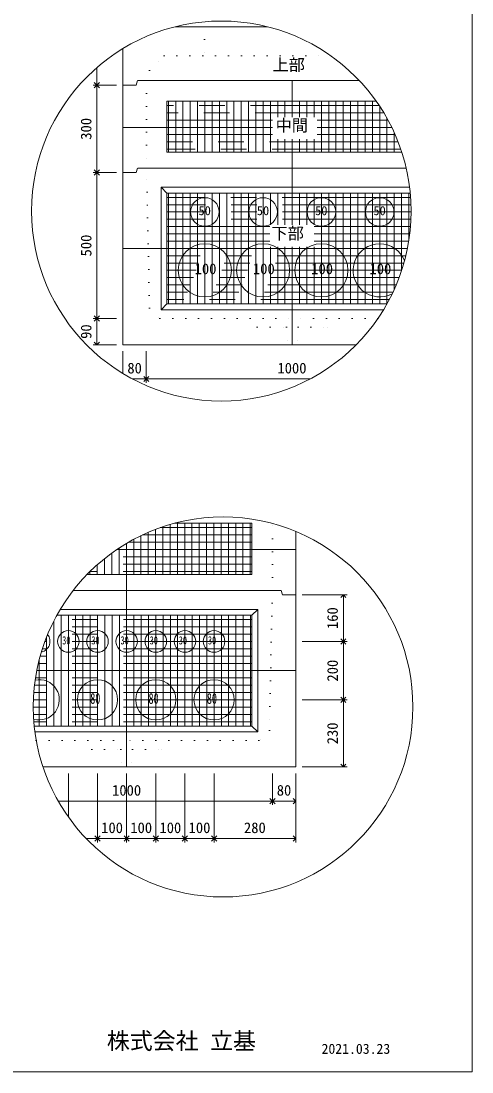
# Model space of a CAD drawing. Units: millimetres, scale not verified. Extents: x -4890 to 18490, y -2301 to 2302.
# Drawn here: x -2944 to -1830, y -1973 to 620 of the extents above; entities that cross this region are included whole.
import ezdxf
from ezdxf.enums import TextEntityAlignment as Align

# ---------------------------------------------------------------- set-up
doc = ezdxf.new("R2010")
doc.units = ezdxf.units.MM
doc.header["$LTSCALE"] = 10
doc.linetypes.add('USER2', pattern=[50.8, 31.75, -6.35, 6.35, -6.35])
doc.linetypes.add('USER5', pattern=[3.185, 0.01, -3.175])
for name, color, linetype, lineweight in [('0-0_0', 1, 'Continuous', 18), ('0-1_Defpoints', 7, 'USER2', 5), ('0-2_waku', 7, 'Continuous', 18), ('0-3_gaikei', 7, 'Continuous', 18), ('0-4_kakure', 7, 'USER5', 18), ('0-5_sunpou', 7, 'Continuous', 5), ('0-7_hole', 7, 'Continuous', 18), ('0-8_uchigawa', 6, 'Continuous', 18), ('0-D_文字１', 7, 'Continuous', 18), ('0-E_コア部分\u3000寸法補助線3', 150, 'USER2', 18), ('0-F_コア部分\u3000寸法補助線2', 150, 'USER2', 18)]:
    doc.layers.add(name, color=color, linetype=linetype, lineweight=lineweight)
doc.styles.add('ＭＳ ゴシック', font='')
doc.styles.get('ＭＳ ゴシック').set_extended_font_data('MS Gothic')

# ---------------------------------------------------------------- blocks, each defined once
blk = doc.blocks.new('_Open90_36')
at = {"layer": '0-5_sunpou'}
blk.add_line((0, 0), (-1, 0), dxfattribs=at)
blk.add_lwpolyline([(-0.5, 0.5), (0, 0), (-0.5, -0.5)], dxfattribs=at)

msp = doc.modelspace()

# ---------------------------------------------------------------- linework, layer by layer
at = {"layer": '0-0_0'}
for p, q in [((-2274.09, 382.52), (-2274.09, 472.69)), ((-2323.09, 357.49), (-2692.3, 357.49)), ((-2028.25, 357.49), (-2212.92, 357.49)), ((-2274.09, 256.69), (-2274.09, 328.61)), ((-2274.09, 116.72), (-2274.09, 256.69)), ((-2691.69, 58.69), (-1989.49, 58.69)), ((-2274.09, -178.91), (-2274.09, 62.81)), ((-2683.81, -785.1), (-2683.81, -669.25)), ((-2266.83, -684.3), (-2707.58, -684.3)), ((-2683.2, -1220.7), (-2683.2, -785.1)), ((-2905.22, -983.1), (-2265.6, -983.1))]:
    msp.add_line(p, q, dxfattribs=at)
at = {"layer": '0-1_Defpoints'}
for p, q in [((-2562.09, 296.29), (-2562.09, 422.29)), ((-2490.09, 296.29), (-2490.09, 422.29)), ((-2418.09, 296.29), (-2418.09, 422.29)), ((-2346.09, 296.29), (-2346.09, 422.29)), ((-2202.09, 296.29), (-2202.09, 422.29)), ((-2130.09, 296.29), (-2130.09, 422.29)), ((-2059.36, 411.49), (-2583.69, 411.49)), ((-2058.09, 296.29), (-2058.09, 409.58)), ((-2005.82, 303.49), (-2583.69, 303.49)), ((-2562.09, -78.11), (-2562.09, 195.49)), ((-2490.09, -78.11), (-2490.09, 195.49)), ((-2418.09, -78.11), (-2418.09, 195.49)), ((-2346.09, -78.11), (-2346.09, 195.49)), ((-2202.09, -78.11), (-2202.09, 195.49)), ((-2130.09, -78.11), (-2130.09, 195.49)), ((-2058.09, -78.11), (-2058.09, 195.49)), ((-1986.09, 77.66), (-1986.09, 195.49)), ((-1980.76, 130.69), (-2583.69, 130.69)), ((-2010.04, -13.31), (-2583.69, -13.31)), ((-2539.81, -745.5), (-2539.81, -619.5)), ((-2467.81, -745.5), (-2467.81, -619.5)), ((-2395.81, -745.5), (-2395.81, -619.5)), ((-2611.81, -745.5), (-2611.81, -634.55)), ((-2374.21, -630.3), (-2600.18, -630.3)), ((-2755.81, -745.5), (-2755.81, -721.7)), ((-2374.21, -738.3), (-2773.61, -738.3)), ((-2827.2, -1119.9), (-2827.2, -846.3)), ((-2755.2, -1119.9), (-2755.2, -846.3)), ((-2611.2, -1119.9), (-2611.2, -846.3)), ((-2539.2, -1119.9), (-2539.2, -846.3)), ((-2467.2, -1119.9), (-2467.2, -846.3)), ((-2395.2, -1119.9), (-2395.2, -846.3)), ((-2373.6, -911.1), (-2885.12, -911.1)), ((-2899.2, -1119.9), (-2899.2, -956.38)), ((-2373.6, -1055.1), (-2913.54, -1055.1))]:
    msp.add_line(p, q, dxfattribs=at)
at = {"layer": '0-2_waku'}
for p in [(-1830, 2301.53), (-4890, -1973.47), (-4890, -1973.47), (-4890, -1973.47), (-4890, -1973.47)]:
    msp.add_line(p, (-1830, -1973.47), dxfattribs=at)
at = {"layer": '0-2_waku', "color": 6, "linetype": 'USER2'}
for p, q in [((-2583.69, 422.29), (-2274.09, 422.29)), ((-2583.69, 422.29), (-2583.69, 296.29)), ((-2066.8, 422.29), (-2274.09, 422.29)), ((-2583.69, 296.29), (-2274.09, 296.29)), ((-2003.41, 296.29), (-2274.09, 296.29)), ((-2374.21, -619.5), (-2565.04, -619.5)), ((-2374.21, -619.5), (-2374.21, -745.5)), ((-2780.78, -745.5), (-2683.81, -745.5)), ((-2374.21, -745.5), (-2683.81, -745.5))]:
    msp.add_line(p, q, dxfattribs=at)
at = {"layer": '0-3_gaikei'}
for p, q in [((-2562.75, 605.89), (-2508.7, 605.89)), ((-2562.75, 605.89), (-2508.7, 605.89)), ((-2562.75, 605.89), (-2508.7, 605.89)), ((-2335.65, 605.89), (-2562.75, 605.89)), ((-2562.7, 605.89), (-2335.65, 605.89)), ((-2562.7, 605.89), (-2335.65, 605.89)), ((-2692.3, 461.89), (-2692.3, 551.9)), ((-2656.3, 472.69), (-2659.9, 461.89)), ((-2274.09, 472.69), (-2655.69, 472.69)), ((-2108.11, 472.69), (-2274.7, 472.69)), ((-2692.3, 461.89), (-2692.3, -178.91)), ((-2659.9, 461.89), (-2692.3, 461.89)), ((-2659.9, 461.89), (-2692.3, 461.89)), ((-2659.9, 245.89), (-2692.3, 245.89)), ((-2659.9, 245.89), (-2692.3, 245.89)), ((-2656.3, 256.69), (-2659.9, 245.89)), ((-2274.09, 256.69), (-2655.69, 256.69)), ((-1992.4, 256.69), (-2274.7, 256.69)), ((-2692.3, -178.91), (-2115.99, -178.91)), ((-2692.3, -178.91), (-2115.99, -178.91)), ((-2692.3, -178.91), (-2115.99, -178.91)), ((-2265.6, -997.5), (-2265.6, -639.54)), ((-2301.6, -785.1), (-2298, -795.9)), ((-2265.6, -795.9), (-2298, -795.9))]:
    msp.add_line(p, q, dxfattribs=at)
for points in [[(-2889.91, -1220.7), (-2265.6, -1220.7), (-2265.6, -795.9)], [(-2880.77, -1220.7), (-2265.6, -1220.7), (-2265.6, -795.9)], [(-2301.6, -785.1), (-2683.2, -785.1), (-2815.27, -785.1)]]:
    msp.add_lwpolyline(points, dxfattribs=at)
at = {"layer": '0-4_kakure'}
for p, q in [((-2490.7, 605.89), (-2490.7, 618.01)), ((-2490.7, 605.89), (-2490.7, 533.89)), ((-2626.89, 497.89), (-2590.89, 533.89)), ((-2590.89, 533.89), (-2178.61, 533.89)), ((-2626.89, 497.89), (-2634.09, 472.69)), ((-2634.09, 472.69), (-2634.09, 256.69)), ((-2626.66, -88.91), (-2634.09, 256.69)), ((-2626.66, -88.91), (-2600.91, -114.11)), ((-2600.91, -114.11), (-2274.09, -114.11)), ((-2360.49, -135.71), (-2382.09, -114.11)), ((-2062.45, -114.11), (-2274.09, -114.11)), ((-2187.69, -135.71), (-2166.09, -114.11)), ((-2360.49, -135.71), (-2288.49, -135.71)), ((-2288.49, -135.71), (-2285.61, -178.91)), ((-2259.69, -135.71), (-2262.57, -178.91)), ((-2259.69, -135.71), (-2187.69, -135.71)), ((-2323.2, -785.1), (-2323.2, -619.96)), ((-2323.2, -785.1), (-2330.63, -1130.7)), ((-2330.63, -1130.7), (-2356.38, -1155.9)), ((-2906.44, -1155.9), (-2683.2, -1155.9)), ((-2769.6, -1177.5), (-2791.2, -1155.9)), ((-2356.38, -1155.9), (-2683.2, -1155.9)), ((-2596.8, -1177.5), (-2575.2, -1155.9)), ((-2769.6, -1177.5), (-2697.6, -1177.5)), ((-2697.6, -1177.5), (-2694.72, -1220.7)), ((-2668.8, -1177.5), (-2671.68, -1220.7)), ((-2668.8, -1177.5), (-2596.8, -1177.5))]:
    msp.add_line(p, q, dxfattribs=at)
at = {"layer": '0-5_sunpou', "color": 150, "lineweight": 18}
for p, q in [((-2756.61, 505.01), (-2756.61, 474.85)), ((-2708.14, 461.89), (-2765.97, 461.89)), ((-2723.98, 461.89), (-2765.97, 461.89)), ((-2756.61, 448.93), (-2756.61, 258.85)), ((-2708.14, 245.89), (-2765.97, 245.89)), ((-2708.14, 245.89), (-2765.97, 245.89)), ((-2756.61, 232.93), (-2756.61, -101.15)), ((-2708.14, -114.11), (-2765.97, -114.11)), ((-2723.98, -114.11), (-2765.97, -114.11)), ((-2756.61, -127.07), (-2756.61, -165.95)), ((-2708.14, -178.91), (-2765.97, -178.91)), ((-2692.3, -194.75), (-2692.3, -249.96)), ((-2634.7, -194.75), (-2634.7, -272.81)), ((-2634.7, -194.75), (-2634.7, -272.81)), ((-2668.52, -263.45), (-2647.66, -263.45)), ((-2621.74, -263.45), (-2229.88, -263.45)), ((-2249.76, -795.9), (-2138.45, -795.9)), ((-2147.81, -808.86), (-2147.81, -898.14)), ((-2249.76, -911.1), (-2138.45, -911.1)), ((-2249.76, -911.1), (-2138.45, -911.1)), ((-2147.81, -924.06), (-2147.81, -1042.14)), ((-2249.76, -1055.1), (-2138.45, -1055.1)), ((-2249.76, -1055.1), (-2138.45, -1055.1)), ((-2147.81, -1068.06), (-2147.81, -1207.74)), ((-2827.2, -1236.54), (-2827.2, -1344.34)), ((-2755.2, -1236.54), (-2755.2, -1406.99)), ((-2755.2, -1236.54), (-2755.2, -1406.99)), ((-2683.2, -1236.54), (-2683.2, -1406.99)), ((-2683.2, -1236.54), (-2683.2, -1406.99)), ((-2611.2, -1236.54), (-2611.2, -1406.99)), ((-2611.2, -1236.54), (-2611.2, -1406.99)), ((-2539.2, -1236.54), (-2539.2, -1406.99)), ((-2539.2, -1236.54), (-2539.2, -1406.99)), ((-2467.2, -1236.54), (-2467.2, -1406.99)), ((-2467.2, -1236.54), (-2467.2, -1406.99)), ((-2323.2, -1236.54), (-2323.2, -1314.6)), ((-2323.2, -1236.54), (-2323.2, -1314.6)), ((-2265.6, -1236.54), (-2265.6, -1314.6)), ((-2265.6, -1236.54), (-2265.6, -1406.99)), ((-2249.76, -1220.7), (-2138.45, -1220.7)), ((-2852.17, -1305.24), (-2336.16, -1305.24)), ((-2310.24, -1305.24), (-2278.56, -1305.24)), ((-2783.06, -1397.63), (-2768.16, -1397.63)), ((-2742.24, -1397.63), (-2696.16, -1397.63)), ((-2670.24, -1397.63), (-2624.16, -1397.63)), ((-2598.24, -1397.63), (-2552.16, -1397.63)), ((-2526.24, -1397.63), (-2480.16, -1397.63)), ((-2454.24, -1397.63), (-2278.56, -1397.63))]:
    msp.add_line(p, q, dxfattribs=at)
for centre in [(-2449.2, 150.97), (-2444.99, -1072.75)]:
    msp.add_circle(centre, 468.88, dxfattribs=at)
at = {"layer": '0-7_hole'}
for centre, radius in [((-2490.09, 148.69), 35.28), ((-2346.09, 148.69), 35.28), ((-2202.09, 148.69), 35.28), ((-2058.09, 148.69), 35.28), ((-2490.09, 4.69), 65.52), ((-2346.09, 4.69), 65.52), ((-2202.09, 4.69), 65.52), ((-2827.2, -911.1), 26.64), ((-2755.2, -911.1), 26.64), ((-2683.2, -911.1), 26.64), ((-2611.2, -911.1), 26.64), ((-2539.2, -911.1), 26.64), ((-2467.2, -911.1), 26.64), ((-2755.2, -1055.1), 49.68), ((-2611.2, -1055.1), 49.68), ((-2467.2, -1055.1), 49.68)]:
    msp.add_circle(centre, radius, dxfattribs=at)
for centre, radius, start, end in [((-2058.09, 4.69), 65.52, 20.66629, 298.32089), ((-2899.2, -911.1), 26.64, 281.59033, 39.2294), ((-2899.2, -1055.1), 49.68, 253.99064, 101.55918)]:
    msp.add_arc(centre, radius, start, end, dxfattribs=at)
at = {"layer": '0-8_uchigawa'}
for p, q in [((-2598.09, 209.89), (-2583.69, 195.49)), ((-2598.09, -92.51), (-2598.09, 209.89)), ((-2583.69, 195.49), (-2274.09, 195.49)), ((-2583.69, -78.11), (-2583.69, 195.49)), ((-2274.09, 195.49), (-1982.44, 195.49)), ((-2598.09, -92.51), (-2583.69, -78.11)), ((-2598.09, -92.51), (-2048.5, -92.51)), ((-2583.69, -78.11), (-2040.09, -78.11)), ((-2373.6, -1119.9), (-2373.6, -846.3)), ((-2359.2, -1134.3), (-2359.2, -831.9)), ((-2911.49, -1119.9), (-2373.6, -1119.9)), ((-2909.81, -1134.3), (-2359.2, -1134.3)), ((-2359.2, -1134.3), (-2373.6, -1119.9))]:
    msp.add_line(p, q, dxfattribs=at)
for points in [[(-2598.09, 209.89), (-2274.09, 209.89), (-1984.04, 209.89)], [(-2855.56, -846.3), (-2683.2, -846.3), (-2373.6, -846.3), (-2359.2, -831.9)], [(-2847.28, -831.9), (-2683.2, -831.9), (-2359.2, -831.9)]]:
    msp.add_lwpolyline(points, dxfattribs=at)
at = {"layer": '0-E_コア部分\u3000寸法補助線3'}
for p, q in [((-2580.09, 296.29), (-2580.09, 422.29)), ((-2544.09, 296.29), (-2544.09, 422.29)), ((-2508.09, 296.29), (-2508.09, 422.29)), ((-2472.09, 296.29), (-2472.09, 422.29)), ((-2436.09, 296.29), (-2436.09, 422.29)), ((-2400.09, 296.29), (-2400.09, 422.29)), ((-2364.09, 296.29), (-2364.09, 422.29)), ((-2328.09, 296.29), (-2328.09, 422.29)), ((-2292.09, 382.52), (-2292.09, 422.29)), ((-2256.09, 382.52), (-2256.09, 422.29)), ((-2220.09, 382.52), (-2220.09, 422.29)), ((-2184.09, 296.29), (-2184.09, 422.29)), ((-2148.09, 296.29), (-2148.09, 422.29)), ((-2112.09, 296.29), (-2112.09, 422.29)), ((-2076.09, 296.29), (-2076.09, 422.29)), ((-2323.09, 375.49), (-2583.69, 375.49)), ((-2037.57, 375.49), (-2212.92, 375.49)), ((-2040.09, 296.29), (-2040.09, 380.05)), ((-2323.09, 339.49), (-2583.69, 339.49)), ((-2019.89, 339.49), (-2212.92, 339.49)), ((-2292.09, 296.29), (-2292.09, 328.61)), ((-2256.09, 296.29), (-2256.09, 328.61)), ((-2220.09, 296.29), (-2220.09, 328.61)), ((-2004.09, 296.29), (-2004.09, 298.36)), ((-1981.54, 184.69), (-2583.69, 184.69)), ((-2580.09, -78.11), (-2580.09, 195.49)), ((-2544.09, -78.11), (-2544.09, 195.49)), ((-2508.09, -78.11), (-2508.09, 195.49)), ((-2472.09, -78.11), (-2472.09, 195.49)), ((-2436.09, -78.11), (-2436.09, 195.49)), ((-2400.09, -78.11), (-2400.09, 195.49)), ((-2364.09, -78.11), (-2364.09, 195.49)), ((-2328.09, 116.72), (-2328.09, 195.49)), ((-2292.09, 116.72), (-2292.09, 195.49)), ((-2256.09, 116.72), (-2256.09, 195.49)), ((-2220.09, 116.72), (-2220.09, 195.49)), ((-2184.09, -78.11), (-2184.09, 195.49)), ((-2148.09, -78.11), (-2148.09, 195.49)), ((-2112.09, -78.11), (-2112.09, 195.49)), ((-2076.09, -78.11), (-2076.09, 195.49)), ((-2040.09, -78.11), (-2040.09, 195.49)), ((-2004.09, 3.58), (-2004.09, 195.49)), ((-1980.33, 148.69), (-2583.69, 148.69)), ((-2329.71, 112.69), (-2583.69, 112.69)), ((-1981.89, 112.69), (-2219.55, 112.69)), ((-2329.71, 76.69), (-2583.69, 76.69)), ((-2328.09, -78.11), (-2328.09, 62.81)), ((-2292.09, -78.11), (-2292.09, 62.81)), ((-2256.09, -78.11), (-2256.09, 62.81)), ((-2220.09, -78.11), (-2220.09, 62.81)), ((-1986.24, 76.69), (-2219.55, 76.69)), ((-1993.47, 40.69), (-2583.69, 40.69)), ((-2003.72, 4.69), (-2583.69, 4.69)), ((-2017.2, -31.31), (-2583.69, -31.31)), ((-2034.23, -67.31), (-2583.69, -67.31)), ((-2557.81, -745.5), (-2557.81, -619.5)), ((-2521.81, -745.5), (-2521.81, -619.5)), ((-2485.81, -745.5), (-2485.81, -619.5)), ((-2449.81, -745.5), (-2449.81, -619.5)), ((-2413.81, -745.5), (-2413.81, -619.5)), ((-2377.81, -745.5), (-2377.81, -619.5)), ((-2629.81, -745.5), (-2629.81, -641.83)), ((-2593.81, -745.5), (-2593.81, -628.11)), ((-2374.21, -666.3), (-2678.75, -666.3)), ((-2665.81, -745.5), (-2665.81, -659.12)), ((-2701.81, -745.5), (-2701.81, -680.46)), ((-2737.81, -745.5), (-2737.81, -706.55)), ((-2374.21, -702.3), (-2732.42, -702.3)), ((-2773.81, -745.5), (-2773.81, -738.5)), ((-2845.2, -1119.9), (-2845.2, -846.3)), ((-2809.2, -1119.9), (-2809.2, -846.3)), ((-2773.2, -1119.9), (-2773.2, -846.3)), ((-2737.2, -1119.9), (-2737.2, -846.3)), ((-2701.2, -1119.9), (-2701.2, -846.3)), ((-2665.2, -1119.9), (-2665.2, -846.3)), ((-2629.2, -1119.9), (-2629.2, -846.3)), ((-2593.2, -1119.9), (-2593.2, -846.3)), ((-2557.2, -1119.9), (-2557.2, -846.3)), ((-2521.2, -1119.9), (-2521.2, -846.3)), ((-2485.2, -1119.9), (-2485.2, -846.3)), ((-2449.2, -1119.9), (-2449.2, -846.3)), ((-2413.2, -1119.9), (-2413.2, -846.3)), ((-2377.2, -1119.9), (-2377.2, -846.3)), ((-2373.6, -857.1), (-2861.33, -857.1)), ((-2881.2, -1119.9), (-2881.2, -900.79)), ((-2373.6, -893.1), (-2878.09, -893.1)), ((-2373.6, -929.1), (-2891.32, -929.1)), ((-2373.6, -965.1), (-2901.34, -965.1)), ((-2373.6, -1001.1), (-2908.36, -1001.1)), ((-2373.6, -1037.1), (-2912.51, -1037.1)), ((-2373.6, -1073.1), (-2913.87, -1073.1)), ((-2373.6, -1109.1), (-2912.46, -1109.1))]:
    msp.add_line(p, q, dxfattribs=at)
at = {"layer": '0-F_コア部分\u3000寸法補助線2'}
for p, q in [((-2562.09, 296.29), (-2562.09, 422.29)), ((-2526.09, 296.29), (-2526.09, 422.29)), ((-2490.09, 296.29), (-2490.09, 422.29)), ((-2454.09, 296.29), (-2454.09, 422.29)), ((-2382.09, 296.29), (-2382.09, 422.29)), ((-2310.09, 382.52), (-2310.09, 422.29)), ((-2238.09, 382.52), (-2238.09, 422.29)), ((-2166.09, 296.29), (-2166.09, 422.29)), ((-2094.09, 296.29), (-2094.09, 422.29)), ((-2047.91, 393.49), (-2583.69, 393.49)), ((-2022.09, 296.29), (-2022.09, 344.42)), ((-2012.43, 321.49), (-2583.69, 321.49)), ((-2310.09, 296.29), (-2310.09, 328.61)), ((-2238.09, 296.29), (-2238.09, 328.61)), ((-2526.09, -78.11), (-2526.09, 195.49)), ((-2490.09, -78.11), (-2490.09, 195.49)), ((-2454.09, -78.11), (-2454.09, 195.49)), ((-2382.09, -78.11), (-2382.09, 195.49)), ((-2310.09, 116.72), (-2310.09, 195.49)), ((-2238.09, 116.72), (-2238.09, 195.49)), ((-2166.09, -78.11), (-2166.09, 195.49)), ((-2094.09, -78.11), (-2094.09, 195.49)), ((-2022.09, -42.48), (-2022.09, 195.49)), ((-1980.59, 166.69), (-2583.69, 166.69)), ((-2329.71, 94.69), (-2583.69, 94.69)), ((-1983.71, 94.69), (-2219.55, 94.69)), ((-2310.09, -78.11), (-2310.09, 62.81)), ((-2238.09, -78.11), (-2238.09, 62.81)), ((-1998.21, 22.69), (-2583.69, 22.69)), ((-2025.25, -49.31), (-2583.69, -49.31)), ((-2503.81, -745.5), (-2503.81, -619.5)), ((-2431.81, -745.5), (-2431.81, -619.5)), ((-2374.21, -648.3), (-2644.21, -648.3)), ((-2575.81, -745.5), (-2575.81, -622.49)), ((-2647.81, -745.5), (-2647.81, -650.01)), ((-2719.81, -745.5), (-2719.81, -692.85)), ((-2374.21, -720.3), (-2754.23, -720.3)), ((-2791.2, -1119.9), (-2791.2, -846.3)), ((-2719.2, -1119.9), (-2719.2, -846.3)), ((-2647.2, -1119.9), (-2647.2, -846.3)), ((-2575.2, -1119.9), (-2575.2, -846.3)), ((-2503.2, -1119.9), (-2503.2, -846.3)), ((-2431.2, -1119.9), (-2431.2, -846.3)), ((-2373.6, -875.1), (-2870.17, -875.1)), ((-2863.2, -1119.9), (-2863.2, -860.74)), ((-2899.2, -1119.9), (-2899.2, -956.38)), ((-2373.6, -947.1), (-2896.72, -947.1)), ((-2373.6, -1019.1), (-2910.79, -1019.1)), ((-2373.6, -1091.1), (-2913.51, -1091.1))]:
    msp.add_line(p, q, dxfattribs=at)

# ---------------------------------------------------------------- block references
at = {"layer": '0-5_sunpou', "xscale": 12.96, "yscale": 12.96}
for p, rotation in [((-2756.61, 461.89), 270), ((-2756.61, 461.89), 90), ((-2756.61, 245.89), 270), ((-2756.61, 245.89), 90), ((-2756.61, -114.11), 270), ((-2756.61, -114.11), 90), ((-2756.61, -178.91), 270), ((-2634.7, -263.45), 180), ((-2147.81, -795.9), 90), ((-2147.81, -911.1), 270), ((-2147.81, -911.1), 90), ((-2147.81, -1055.1), 270), ((-2147.81, -1055.1), 90), ((-2147.81, -1220.7), 270), ((-2323.2, -1305.24), 180), ((-2755.2, -1397.63), 180), ((-2683.2, -1397.63), 180), ((-2611.2, -1397.63), 180), ((-2539.2, -1397.63), 180), ((-2467.2, -1397.63), 180)]:
    msp.add_blockref('_Open90_36', p, dxfattribs=dict(at, rotation=rotation))
for p in [(-2634.7, -263.45), (-2323.2, -1305.24), (-2265.6, -1305.24), (-2755.2, -1397.63), (-2683.2, -1397.63), (-2611.2, -1397.63), (-2539.2, -1397.63), (-2467.2, -1397.63), (-2265.6, -1397.63)]:
    msp.add_blockref('_Open90_36', p, dxfattribs=at)

# ---------------------------------------------------------------- texts
at = {"layer": '0-5_sunpou', "style": 'ＭＳ ゴシック'}
for s, p in [('300', (-2762.37, 326.89)), ('500', (-2762.37, 38.89)), ('90', (-2762.37, -164.51)), ('160', (-2153.57, -880.5)), ('200', (-2153.57, -1010.1)), ('230', (-2153.57, -1164.9))]:
    msp.add_text(s, height=26.39, rotation=90, dxfattribs=at).set_placement(p, align=Align.BOTTOM_LEFT)
for s, p in [('80', (-2681.5, -257.69)), ('1000', (-2310.7, -257.69)), ('1000', (-2719.2, -1299.48)), ('80', (-2312.4, -1299.48)), ('100', (-2746.2, -1391.87)), ('100', (-2674.2, -1391.87)), ('100', (-2602.2, -1391.87)), ('100', (-2530.2, -1391.87)), ('280', (-2393.4, -1391.87))]:
    msp.add_text(s, height=26.39, dxfattribs=at).set_placement(p, align=Align.BOTTOM_LEFT)
at = {"layer": '0-D_文字１', "style": 'ＭＳ ゴシック'}
for s, height, p in [('上部', 29.33, (-2322.89, 488.26)), ('中間', 29.33, (-2315.17, 338.79)), ('50', 22.43, (-2505.63, 134.04)), ('50', 22.43, (-2361.63, 134.04)), ('50', 22.43, (-2217.63, 134.04)), ('50', 22.43, (-2073.63, 134.04)), ('下部', 29.33, (-2325.4, 72.53)), ('100', 26.39, (-2515.25, -12.72)), ('100', 26.39, (-2371.25, -12.72)), ('100', 26.39, (-2227.25, -12.72)), ('100', 26.39, (-2083.25, -12.72)), ('株式会社 立基', 41.57, (-2732.23, -1929.99)), ('2021.03.23', 24.94, (-2201.72, -1936.2))]:
    msp.add_text(s, height=height, dxfattribs=at).set_placement(p, align=Align.BOTTOM_LEFT)
at = {"layer": '0-D_文字１', "style": 'ＭＳ ゴシック', "width": 0.7}
for s, height, p in [('30', 20.19, (-2842.32, -924.44)), ('30', 20.19, (-2770.32, -924.44)), ('30', 20.19, (-2698.32, -924.44)), ('30', 20.19, (-2626.32, -924.44)), ('30', 20.19, (-2554.32, -924.44)), ('30', 20.19, (-2482.32, -924.44)), ('80', 26.39, (-2773.25, -1072.87)), ('80', 26.39, (-2629.25, -1072.87)), ('80', 26.39, (-2485.25, -1072.87))]:
    msp.add_text(s, height=height, dxfattribs=at).set_placement(p, align=Align.BOTTOM_LEFT)

doc.saveas('drawing.dxf')
